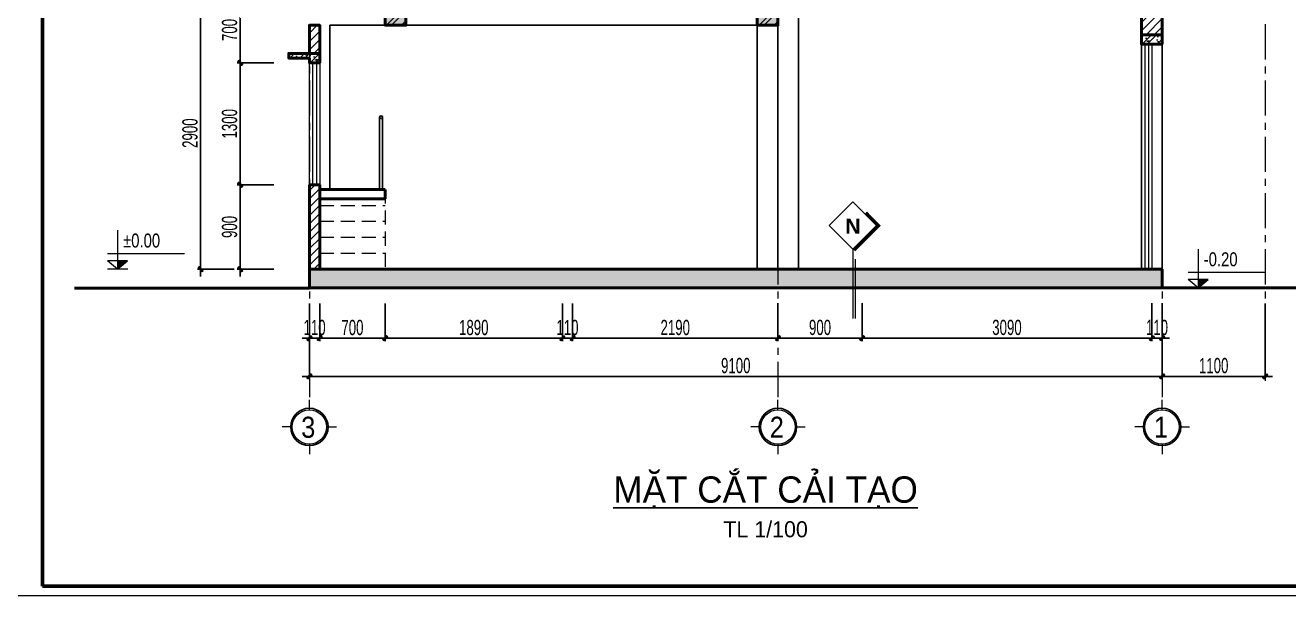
# Model space of a CAD drawing. Header units: millimetres. Extents: x 596422 to 1674380, y -367470 to 58862.
# Drawn here: x 724614 to 738097, y -32063 to -25981 of the extents above; entities that cross this region are included whole.
import ezdxf
from ezdxf.enums import TextEntityAlignment as Align

# ---------------------------------------------------------------- set-up
doc = ezdxf.new("R2010")
doc.units = ezdxf.units.MM
doc.header["$LTSCALE"] = 600
doc.header["$MEASUREMENT"] = 0
doc.linetypes.add('CENTER', pattern=[2, 1.25, -0.25, 0.25, -0.25])
doc.linetypes.add('HIDDEN', pattern=[0.375, 0.25, -0.125])
doc.layers.get('0').update_dxf_attribs({"lineweight": 0})
doc.layers.get('Defpoints').update_dxf_attribs({"lineweight": 0})
for name, color, linetype, lineweight in [('EG Dim', 8, 'Continuous', 18), ('EG Text2', 7, 'Continuous', 18), ('ISO', 33, 'Continuous', 15), ('LC Hatch', 252, 'Continuous', 9), ('LC ISO', 153, 'Continuous', 13), ('LC Net manh', 9, 'Continuous', 5), ('LC Net thay', 7, 'Continuous', 25), ('LC Text1', 3, 'Continuous', 20), ('LC Text2', 7, 'Continuous', 25), ('NET KY HIEU', 31, 'Continuous', 20), ('truc', 76, 'CENTER', 9), ('VAT DUNG TV', 253, 'Continuous', 9), ('wall', 30, 'Continuous', 50)]:
    doc.layers.add(name, color=color, linetype=linetype, lineweight=lineweight)
doc.layers.add('Khungten_LCDI', color=7, linetype='Continuous')
doc.layers.add('Kichthuoc', color=9, linetype='Continuous')
doc.styles.add('CHU THUONG', font='chhbg.shx', dxfattribs={"width": 0.8, "height": 220})
doc.styles.add('CHU TO', font='VHARIALB.TTF')
doc.styles.add('EG 1', font='VHAVANB.TTF')
doc.styles.add('HOATBIF', font='hoatbif.shx', dxfattribs={"width": 0.65})
doc.styles.add('Khungten', font='VHAVAN.TTF', dxfattribs={"width": 0.9, "height": 5000})
doc.styles.add('LC 1', font='VHAVANB.TTF')
doc.styles.add('Title', font='VHAVAN.TTF', dxfattribs={"width": 0.8})
doc.dimstyles.new('1-100', dxfattribs={"dimscale": 300, "dimtxt": 1.2, "dimasz": 0.25, "dimexe": 0.5, "dimexo": 0, "dimgap": 0.3, "dimtad": 1, "dimdec": 0, "dimzin": 0, "dimdsep": 46, "dimtxsty": 'HOATBIF', "dimblk1": 'DOT', "dimblk2": 'DOT', "dimsah": 1, "dimcen": -1, "dimdle": 1, "dimclrd": 256, "dimclre": 256, "dimclrt": 4, "dimadec": 3, "dimazin": 2, "dimtfac": 0.333333, "dimtdec": 0, "dimtix": 1, "dimtmove": 2, "dimatfit": 3, "dimldrblk": 'DOT', "dimfxl": 1, "dimtvp": 0.833333, "dimtolj": 1, "dimtzin": 0, "dimarcsym": 0})

# ---------------------------------------------------------------- blocks, each defined once
blk = doc.blocks.new('TTRUC')
at = {"layer": 'ISO'}
for p, q in [((0, 6.37), (0, 10.13)), ((-6.37, 0), (-10.13, 0)), ((6.37, 0), (10.13, 0)), ((0, -6.37), (0, -10.13))]:
    blk.add_line(p, q, dxfattribs=at)
blk.add_circle((0, 0), 6.37, dxfattribs=at)
at = {"layer": 'Kichthuoc'}
blk.add_circle((0, 0), 6.95, dxfattribs=at)
blk = doc.blocks.new('DOT')
at = {"layer": 'Kichthuoc'}
blk.add_line((-3, 0), (3, 0), dxfattribs=at)
at = {"layer": 'Kichthuoc', "color": 4}
blk.add_line((-1, -1), (1, 1), dxfattribs=at)
blk.add_lwpolyline([(0.5, 1), (-1, -0.5), (-0.5, -1), (1, 0.5)], close=True, dxfattribs=at)
blk = doc.blocks.new('*D207')
at = {"layer": 'Defpoints', "color": 0, "transparency": 16777216}
for p in [(728455, -28946), (730345, -28946), (730345, -29317)]:
    blk.add_point(p, dxfattribs=at)
at = {"layer": 'EG Dim', "lineweight": -2, "transparency": 16777216}
for p, q in [((728455, -28946), (728455, -29350)), ((730345, -28946), (730345, -29350)), ((728481, -29317), (730319, -29317))]:
    blk.add_line(p, q, dxfattribs=at)
at = {"layer": 'EG Dim', "lineweight": -2, "transparency": 16777216, "xscale": 26, "yscale": 26, "zscale": 26, "rotation": 180}
blk.add_blockref('DOT', (728455, -29317), dxfattribs=at)
at = {"layer": 'EG Dim', "lineweight": -2, "transparency": 16777216, "xscale": 26, "yscale": 26, "zscale": 26}
blk.add_blockref('DOT', (730345, -29317), dxfattribs=at)
at = {"layer": 'EG Dim', "color": 4, "transparency": 16777216, "insert": (729400, -29204), "char_height": 162.5, "attachment_point": 5, "style": 'HOATBIF'}
blk.add_mtext('\\A1;1890', dxfattribs=at)
blk = doc.blocks.new('_Dot')
at = {"color": 0, "linetype": 'ByBlock', "lineweight": -2}
blk.add_line((-0.5, 0), (-1, 0), dxfattribs=at)
at = {"color": 0, "linetype": 'ByBlock', "const_width": 0.5}
blk.add_lwpolyline([(-0.25, 0, 1), (0.25, 0, 1)], format="xyb", close=True, dxfattribs=at)
blk = doc.blocks.new('*D208')
at = {"layer": 'Defpoints', "color": 0, "transparency": 16777216}
for p in [(733545, -28945), (736636, -28945), (736636, -29317)]:
    blk.add_point(p, dxfattribs=at)
at = {"layer": 'EG Dim', "lineweight": -2, "transparency": 16777216}
for p, q in [((733545, -28945), (733545, -29349)), ((736636, -28945), (736636, -29349)), ((733571, -29317), (736610, -29317))]:
    blk.add_line(p, q, dxfattribs=at)
at = {"layer": 'EG Dim', "lineweight": -2, "transparency": 16777216, "xscale": 26, "yscale": 26, "zscale": 26, "rotation": 180}
blk.add_blockref('DOT', (733545, -29317), dxfattribs=at)
at = {"layer": 'EG Dim', "lineweight": -2, "transparency": 16777216, "xscale": 26, "yscale": 26, "zscale": 26}
blk.add_blockref('DOT', (736636, -29317), dxfattribs=at)
at = {"layer": 'EG Dim', "color": 4, "transparency": 16777216, "insert": (735090, -29203), "char_height": 162.5, "attachment_point": 5, "style": 'HOATBIF'}
blk.add_mtext('\\A1;3090', dxfattribs=at)
blk = doc.blocks.new('*D209')
at = {"layer": 'Defpoints', "color": 0, "transparency": 16777216}
for p in [(727646, -28946), (736746, -28945), (736746, -29724)]:
    blk.add_point(p, dxfattribs=at)
at = {"layer": 'EG Dim', "lineweight": -2, "transparency": 16777216}
for p, q in [((727646, -28946), (727646, -29756)), ((736746, -28945), (736746, -29756)), ((727672, -29724), (736720, -29724))]:
    blk.add_line(p, q, dxfattribs=at)
at = {"layer": 'EG Dim', "lineweight": -2, "transparency": 16777216, "xscale": 26, "yscale": 26, "zscale": 26, "rotation": 180}
blk.add_blockref('DOT', (727646, -29724), dxfattribs=at)
at = {"layer": 'EG Dim', "lineweight": -2, "transparency": 16777216, "xscale": 26, "yscale": 26, "zscale": 26}
blk.add_blockref('DOT', (736746, -29724), dxfattribs=at)
at = {"layer": 'EG Dim', "color": 4, "transparency": 16777216, "insert": (732196, -29610), "char_height": 162.5, "attachment_point": 5, "style": 'HOATBIF'}
blk.add_mtext('\\A1;9100', dxfattribs=at)
blk = doc.blocks.new('*D210')
at = {"layer": 'Defpoints', "color": 0, "transparency": 16777216}
for p in [(727646, -28946), (727756, -28946), (727756, -29317)]:
    blk.add_point(p, dxfattribs=at)
at = {"layer": 'EG Dim', "lineweight": -2, "transparency": 16777216}
for p, q in [((727646, -28946), (727646, -29350)), ((727756, -28946), (727756, -29350)), ((727620, -29317), (727594, -29317)), ((727646, -29317), (727756, -29317)), ((727782, -29317), (727808, -29317))]:
    blk.add_line(p, q, dxfattribs=at)
at = {"layer": 'EG Dim', "lineweight": -2, "transparency": 16777216, "xscale": 26, "yscale": 26, "zscale": 26}
blk.add_blockref('DOT', (727646, -29317), dxfattribs=at)
at = {"layer": 'EG Dim', "lineweight": -2, "transparency": 16777216, "xscale": 26, "yscale": 26, "zscale": 26, "rotation": 180}
blk.add_blockref('DOT', (727756, -29317), dxfattribs=at)
at = {"layer": 'EG Dim', "color": 4, "transparency": 16777216, "insert": (727701, -29204), "char_height": 162.5, "attachment_point": 5, "style": 'HOATBIF'}
blk.add_mtext('\\A1;110', dxfattribs=at)
blk = doc.blocks.new('*D211')
at = {"layer": 'Defpoints', "color": 0, "transparency": 16777216}
for p in [(736636, -28945), (736746, -28945), (736746, -29317)]:
    blk.add_point(p, dxfattribs=at)
at = {"layer": 'EG Dim', "lineweight": -2, "transparency": 16777216}
for p, q in [((736636, -28945), (736636, -29349)), ((736746, -28945), (736746, -29349)), ((736610, -29317), (736584, -29317)), ((736636, -29317), (736746, -29317)), ((736772, -29317), (736798, -29317))]:
    blk.add_line(p, q, dxfattribs=at)
at = {"layer": 'EG Dim', "lineweight": -2, "transparency": 16777216, "xscale": 26, "yscale": 26, "zscale": 26}
blk.add_blockref('DOT', (736636, -29317), dxfattribs=at)
at = {"layer": 'EG Dim', "lineweight": -2, "transparency": 16777216, "xscale": 26, "yscale": 26, "zscale": 26, "rotation": 180}
blk.add_blockref('DOT', (736746, -29317), dxfattribs=at)
at = {"layer": 'EG Dim', "color": 4, "transparency": 16777216, "insert": (736691, -29203), "char_height": 162.5, "attachment_point": 5, "style": 'HOATBIF'}
blk.add_mtext('\\A1;110', dxfattribs=at)
blk = doc.blocks.new('*D203')
at = {"layer": 'Defpoints', "color": 0, "transparency": 16777216}
for p in [(730345, -28946), (730455, -28946), (730455, -29317)]:
    blk.add_point(p, dxfattribs=at)
at = {"layer": 'EG Dim', "lineweight": -2, "transparency": 16777216}
for p, q in [((730345, -28946), (730345, -29350)), ((730455, -28946), (730455, -29350)), ((730319, -29317), (730293, -29317)), ((730345, -29317), (730455, -29317)), ((730481, -29317), (730507, -29317))]:
    blk.add_line(p, q, dxfattribs=at)
at = {"layer": 'EG Dim', "lineweight": -2, "transparency": 16777216, "xscale": 26, "yscale": 26, "zscale": 26}
blk.add_blockref('DOT', (730345, -29317), dxfattribs=at)
at = {"layer": 'EG Dim', "lineweight": -2, "transparency": 16777216, "xscale": 26, "yscale": 26, "zscale": 26, "rotation": 180}
blk.add_blockref('DOT', (730455, -29317), dxfattribs=at)
at = {"layer": 'EG Dim', "color": 4, "transparency": 16777216, "insert": (730400, -29204), "char_height": 162.5, "attachment_point": 5, "style": 'HOATBIF'}
blk.add_mtext('\\A1;110', dxfattribs=at)
blk = doc.blocks.new('*D204')
at = {"layer": 'Defpoints', "color": 0, "transparency": 16777216}
for p in [(730455, -28946), (732646, -28945), (732646, -29317)]:
    blk.add_point(p, dxfattribs=at)
at = {"layer": 'EG Dim', "lineweight": -2, "transparency": 16777216}
for p, q in [((730455, -28946), (730455, -29350)), ((732646, -28945), (732646, -29350)), ((730481, -29317), (732620, -29317))]:
    blk.add_line(p, q, dxfattribs=at)
at = {"layer": 'EG Dim', "lineweight": -2, "transparency": 16777216, "xscale": 26, "yscale": 26, "zscale": 26, "rotation": 180}
blk.add_blockref('DOT', (730455, -29317), dxfattribs=at)
at = {"layer": 'EG Dim', "lineweight": -2, "transparency": 16777216, "xscale": 26, "yscale": 26, "zscale": 26}
blk.add_blockref('DOT', (732646, -29317), dxfattribs=at)
at = {"layer": 'EG Dim', "color": 4, "transparency": 16777216, "insert": (731550, -29204), "char_height": 162.5, "attachment_point": 5, "style": 'HOATBIF'}
blk.add_mtext('\\A1;2190', dxfattribs=at)
blk = doc.blocks.new('*D205')
at = {"layer": 'Defpoints', "color": 0, "transparency": 16777216}
for p in [(727756, -28946), (728455, -28946), (728455, -29317)]:
    blk.add_point(p, dxfattribs=at)
at = {"layer": 'EG Dim', "lineweight": -2, "transparency": 16777216}
for p, q in [((727756, -28946), (727756, -29350)), ((728455, -28946), (728455, -29350)), ((727782, -29317), (728429, -29317))]:
    blk.add_line(p, q, dxfattribs=at)
at = {"layer": 'EG Dim', "lineweight": -2, "transparency": 16777216, "xscale": 26, "yscale": 26, "zscale": 26, "rotation": 180}
blk.add_blockref('DOT', (727756, -29317), dxfattribs=at)
at = {"layer": 'EG Dim', "lineweight": -2, "transparency": 16777216, "xscale": 26, "yscale": 26, "zscale": 26}
blk.add_blockref('DOT', (728455, -29317), dxfattribs=at)
at = {"layer": 'EG Dim', "color": 4, "transparency": 16777216, "insert": (728105, -29204), "char_height": 162.5, "attachment_point": 5, "style": 'HOATBIF'}
blk.add_mtext('\\A1;700', dxfattribs=at)
blk = doc.blocks.new('*D206')
at = {"layer": 'Defpoints', "color": 0, "transparency": 16777216}
for p in [(732646, -28945), (733545, -28945), (733545, -29317)]:
    blk.add_point(p, dxfattribs=at)
at = {"layer": 'EG Dim', "lineweight": -2, "transparency": 16777216}
for p, q in [((732646, -28945), (732646, -29350)), ((733545, -28945), (733545, -29350)), ((732672, -29317), (733519, -29317))]:
    blk.add_line(p, q, dxfattribs=at)
at = {"layer": 'EG Dim', "lineweight": -2, "transparency": 16777216, "xscale": 26, "yscale": 26, "zscale": 26, "rotation": 180}
blk.add_blockref('DOT', (732646, -29317), dxfattribs=at)
at = {"layer": 'EG Dim', "lineweight": -2, "transparency": 16777216, "xscale": 26, "yscale": 26, "zscale": 26}
blk.add_blockref('DOT', (733545, -29317), dxfattribs=at)
at = {"layer": 'EG Dim', "color": 4, "transparency": 16777216, "insert": (733095, -29203), "char_height": 162.5, "attachment_point": 5, "style": 'HOATBIF'}
blk.add_mtext('\\A1;900', dxfattribs=at)
blk = doc.blocks.new('LCDI-new')
at = {"layer": 'Defpoints', "lineweight": 0}
blk.add_lwpolyline([(-1626044.71, 488105.01), (-1626044.71, 488402.01), (-1625624.71, 488402.01), (-1625624.71, 488105.01)], close=True, dxfattribs=at)
at = {"layer": 'Khungten_LCDI', "color": 5, "lineweight": 60}
blk.add_lwpolyline([(-1626032.71, 488107.01), (-1626032.71, 488400.01), (-1625626.71, 488400.01), (-1625626.71, 488107.01)], close=True, dxfattribs=at)
at = {"color": 2, "style": 'Title', "width": 1.824646}
for tag, p, p2 in [('TENBANVE1', (-1625663.58, 488164.65), (-1625629.32, 488164.65)), ('TENBANVE2', (-1625663.58, 488157.89), (-1625629.32, 488157.89))]:
    blk.add_attdef(tag, text='', height=2.5, dxfattribs=at).set_placement(p, p2, align=Align.FIT)
at = {"color": 7, "style": 'Khungten', "width": 0.8}
for tag, p in [('REVISION', (-1625637.72, 488146.05)), ('NGAYHT', (-1625637.25, 488137.42))]:
    blk.add_attdef(tag, text='', height=2, dxfattribs=at).set_placement(p, align=Align.CENTER)
at = {"color": 2, "style": 'Title', "width": 0.7}
blk.add_attdef('SOBANVE', text='', height=2.5, dxfattribs=at).set_placement((-1625637.09, 488114.55), align=Align.CENTER)
blk = doc.blocks.new('TIEUDE1')
at = {"layer": 'EG Text2', "color": 7, "style": 'EG 1'}
blk.add_attdef('TIªU§Ò', text='', height=5, dxfattribs=at).set_placement((0, 0), align=Align.BOTTOM_CENTER)
blk.add_attdef('TL', text='', height=3, dxfattribs=at).set_placement((0, -2), align=Align.TOP_CENTER)
blk = doc.blocks.new('*D225')
at = {"layer": 'Defpoints', "color": 0, "transparency": 16777216}
for p in [(726844, -25681), (726485, -28581), (726844, -28581)]:
    blk.add_point(p, dxfattribs=at)
at = {"layer": 'EG Dim', "lineweight": -2, "transparency": 16777216}
for p, q in [((726844, -25681), (726453, -25681)), ((726485, -25707), (726485, -28555)), ((726844, -28581), (726453, -28581))]:
    blk.add_line(p, q, dxfattribs=at)
at = {"layer": 'EG Dim', "lineweight": -2, "transparency": 16777216, "xscale": 26, "yscale": 26, "zscale": 26}
for p, rotation in [((726485, -25681), 90), ((726485, -28581), 270)]:
    blk.add_blockref('DOT', p, dxfattribs=dict(at, rotation=rotation))
at = {"layer": 'EG Dim', "color": 4, "transparency": 16777216, "insert": (726372, -27131), "char_height": 162.5, "attachment_point": 5, "rotation": 90, "style": 'HOATBIF'}
blk.add_mtext('\\A1;2900', dxfattribs=at)
blk = doc.blocks.new('*D228')
at = {"layer": 'Defpoints', "color": 0, "transparency": 16777216}
for p in [(727266, -27681), (726908, -28581), (727266, -28581)]:
    blk.add_point(p, dxfattribs=at)
at = {"layer": 'EG Dim', "lineweight": -2, "transparency": 16777216}
for p, q in [((727266, -27681), (726875, -27681)), ((726908, -27707), (726908, -28555)), ((727266, -28581), (726875, -28581))]:
    blk.add_line(p, q, dxfattribs=at)
at = {"layer": 'EG Dim', "lineweight": -2, "transparency": 16777216, "xscale": 26, "yscale": 26, "zscale": 26}
for p, rotation in [((726908, -27681), 90), ((726908, -28581), 270)]:
    blk.add_blockref('DOT', p, dxfattribs=dict(at, rotation=rotation))
at = {"layer": 'EG Dim', "color": 4, "transparency": 16777216, "insert": (726794, -28131), "char_height": 162.5, "attachment_point": 5, "rotation": 90, "style": 'HOATBIF'}
blk.add_mtext('\\A1;900', dxfattribs=at)
blk = doc.blocks.new('*D229')
at = {"layer": 'Defpoints', "color": 0, "transparency": 16777216}
for p in [(727266, -26381), (726908, -27681), (727266, -27681)]:
    blk.add_point(p, dxfattribs=at)
at = {"layer": 'EG Dim', "lineweight": -2, "transparency": 16777216}
for p, q in [((727266, -26381), (726875, -26381)), ((726908, -26407), (726908, -27655)), ((727266, -27681), (726875, -27681))]:
    blk.add_line(p, q, dxfattribs=at)
at = {"layer": 'EG Dim', "lineweight": -2, "transparency": 16777216, "xscale": 26, "yscale": 26, "zscale": 26}
for p, rotation in [((726908, -26381), 90), ((726908, -27681), 270)]:
    blk.add_blockref('DOT', p, dxfattribs=dict(at, rotation=rotation))
at = {"layer": 'EG Dim', "color": 4, "transparency": 16777216, "insert": (726794, -27031), "char_height": 162.5, "attachment_point": 5, "rotation": 90, "style": 'HOATBIF'}
blk.add_mtext('\\A1;1300', dxfattribs=at)
blk = doc.blocks.new('*D230')
at = {"layer": 'Defpoints', "color": 0, "transparency": 16777216}
for p in [(727266, -25681), (726908, -26381), (727266, -26381)]:
    blk.add_point(p, dxfattribs=at)
at = {"layer": 'EG Dim', "lineweight": -2, "transparency": 16777216}
for p, q in [((727266, -25681), (726875, -25681)), ((726908, -25707), (726908, -26355)), ((727266, -26381), (726875, -26381))]:
    blk.add_line(p, q, dxfattribs=at)
at = {"layer": 'EG Dim', "lineweight": -2, "transparency": 16777216, "xscale": 26, "yscale": 26, "zscale": 26}
for p, rotation in [((726908, -25681), 90), ((726908, -26381), 270)]:
    blk.add_blockref('DOT', p, dxfattribs=dict(at, rotation=rotation))
at = {"layer": 'EG Dim', "color": 4, "transparency": 16777216, "insert": (726794, -26031), "char_height": 162.5, "attachment_point": 5, "rotation": 90, "style": 'HOATBIF'}
blk.add_mtext('\\A1;700', dxfattribs=at)
blk = doc.blocks.new('coss')
at = {"layer": 'NET KY HIEU', "color": 7}
for p, q in [((0, 544), (0, 0)), ((938, 215), (-142, 215)), ((0, 0), (-141, 117)), ((141, 117), (-141, 117)), ((0, 0), (141, 117))]:
    blk.add_line(p, q, dxfattribs=at)
at = {"layer": 'NET KY HIEU', "color": 1, "ltscale": 600}
blk.add_line((142, 0), (-142, 0), dxfattribs=at)
at = {"layer": 'NET KY HIEU', "ltscale": 600}
blk.add_solid([(0, 0), (0, 117), (141, 117)], dxfattribs=at)
at = {"layer": 'NET KY HIEU', "color": 4, "style": 'CHU THUONG', "width": 0.8}
blk.add_attdef('%%P0.000', text='', height=195, dxfattribs=at).set_placement((77, 400), align=Align.MIDDLE_LEFT)
blk = doc.blocks.new('*D239')
at = {"layer": 'Defpoints', "color": 0, "transparency": 16777216}
for p in [(736746, -28946), (737846, -28946), (737846, -29724)]:
    blk.add_point(p, dxfattribs=at)
at = {"layer": 'EG Dim', "lineweight": -2, "transparency": 16777216}
for p, q in [((736746, -28946), (736746, -29756)), ((737846, -28946), (737846, -29756)), ((736772, -29724), (737820, -29724))]:
    blk.add_line(p, q, dxfattribs=at)
at = {"layer": 'EG Dim', "lineweight": -2, "transparency": 16777216, "xscale": 26, "yscale": 26, "zscale": 26, "rotation": 180}
blk.add_blockref('DOT', (736746, -29724), dxfattribs=at)
at = {"layer": 'EG Dim', "lineweight": -2, "transparency": 16777216, "xscale": 26, "yscale": 26, "zscale": 26}
blk.add_blockref('DOT', (737846, -29724), dxfattribs=at)
at = {"layer": 'EG Dim', "color": 4, "transparency": 16777216, "insert": (737296, -29610), "char_height": 162.5, "attachment_point": 5, "style": 'HOATBIF'}
blk.add_mtext('\\A1;1100', dxfattribs=at)
blk = doc.blocks.new('*U238')
at = {"layer": 'NET KY HIEU', "color": 1, "lineweight": -2, "ltscale": 600}
blk.add_line((30, -145), (30, -1009), dxfattribs=at)
blk.add_wipeout([(0, 688), (-344, 344), (0, 0), (344, 344)])
at = {"layer": 'NET KY HIEU', "color": 7, "lineweight": -2, "ltscale": 600}
blk.add_line((0, 0), (0, -1009), dxfattribs=at)
at = {"layer": 'NET KY HIEU', "color": 7, "linetype": 'Continuous', "lineweight": -2}
blk.add_lwpolyline([(0, 0), (344, 344), (0, 688), (-344, 344)], close=True, dxfattribs=at)
at = {"layer": 'NET KY HIEU', "linetype": 'Continuous', "lineweight": -2, "const_width": 44.2}
blk.add_lwpolyline([(16, -16), (375, 344), (188, 532)], dxfattribs=at)
at = {"layer": 'NET KY HIEU', "color": 4, "lineweight": -2, "style": 'CHU TO'}
blk.add_attdef('N1', text='', height=221, dxfattribs=at).set_placement((0, 336), align=Align.MIDDLE)

msp = doc.modelspace()

# ---------------------------------------------------------------- hatches: boundary and pattern name
at = {"layer": 'LC Hatch', "ltscale": 2}
h = msp.add_hatch(dxfattribs=at)
h.set_pattern_fill('ANSI31', color=256, scale=500, double=1)
h.set_pattern_definition([(45, (-907434.053, -217780.35), (-44.1941738, 44.1941738), [])])
h.paths.add_polyline_path([(736525.6, -26081.1), (736745.5, -26081.1), (736745.5, -25581.1), (736525.6, -25581.1)])
at = {"layer": 'LC Hatch'}
h = msp.add_hatch(dxfattribs=at)
h.set_pattern_fill('AR-CONC', color=256, scale=20)
h.set_pattern_definition([(50, (13666.39, -18473.25), (143.452037, -12.550427), [15, -165]), (355, (13666.39, -18473.25), (-27.750267, 150.438427), [12, -132]), (100.4514, (13678.34, -18474.3), (115.701876, 137.887908), [12.748038, -140.228422]), (46.1842, (13666.39, -18433.25), (213.44821, -33.103803), [22.5, -247.5]), (96.6356, (13684.17, -18436), (186.93254, 194.823574), [19.12206, -210.3426]), (351.1842, (13666.39, -18433.25), (186.93239, 194.82372), [18, -198]), (21, (13686.39, -18443.25), (119.38141, -80.523778), [15, -165]), (326, (13686.39, -18443.25), (48.663066, 145.03001), [12, -132]), (71.4514, (13696.33, -18449.96), (168.044526, 64.5061), [12.748038, -140.228422]), (37.5, (13666.386, -18473.25), (2.431971, 66.5787708), [0, -130.4, 0, -134, 0, -132.5]), (7.5, (13666.386, -18473.25), (52.6139075, 78.8823424), [0, -76.4, 0, -127.4, 0, -50.5]), (327.5, (13621.786, -18473.25), (106.7644872, -4.5109743), [0, -50, 0, -156, 0, -207]), (317.5, (13601.79, -18473.25), (116.637234, 20.020996), [0, -65, 0, -103.6, 0, -147])])
h.paths.add_polyline_path([(732645.4, -25681.1), (728455.5, -25681.1), (728455.6, -25981.1), (728675.6, -25981.1), (728675.6, -25801.1), (732425.4, -25801.1), (732425.4, -25981.1), (732645.4, -25981.1)])
h = msp.add_hatch(dxfattribs=at)
h.set_pattern_fill('THEP', color=256, scale=300)
h.set_pattern_definition([(45, (13666.39, -18473.25), (-79.549513, 79.549513), []), (45, (13719.42, -18473.25), (-79.549513, 79.549513), [])])
h.paths.add_polyline_path([(732645.4, -25681.1), (728455.5, -25681.1), (728455.6, -25981.1), (728675.6, -25981.1), (728675.6, -25801.1), (732425.4, -25801.1), (732425.4, -25981.1), (732645.4, -25981.1)])
at = {"layer": 'LC Hatch', "ltscale": 2}
h = msp.add_hatch(dxfattribs=at)
h.set_pattern_fill('ANSI31', color=256, scale=500, double=1)
h.set_pattern_definition([(45, (-916314.133, -217980.35), (-44.1941738, 44.1941738), [])])
h.paths.add_polyline_path([(727645.6, -26281.1), (727755.6, -26281.1), (727755.6, -25981.1), (727645.6, -25981.1)])
h.paths.add_polyline_path([(727755.6, -27681.1), (727645.6, -27681.1), (727645.6, -28581.1), (727755.6, -28581.1)])
at = {"layer": 'LC Hatch'}
h = msp.add_hatch(dxfattribs=at)
h.set_pattern_fill('AR-CONC', color=256, scale=20)
h.set_pattern_definition([(50, (10057.35, 200), (143.452037, -12.550427), [15, -165]), (355, (10057.35, 200), (-27.750267, 150.438427), [12, -132]), (100.4514, (10069.3, 198.95), (115.701876, 137.887908), [12.748038, -140.228422]), (46.1842, (10057.35, 240), (213.44821, -33.103803), [22.5, -247.5]), (96.6356, (10075.13, 237.24), (186.93254, 194.823574), [19.12206, -210.3426]), (351.1842, (10057.35, 240), (186.93239, 194.82372), [18, -198]), (21, (10077.35, 230), (119.38141, -80.523778), [15, -165]), (326, (10077.35, 230), (48.663066, 145.03001), [12, -132]), (71.4514, (10087.3, 223.29), (168.044526, 64.5061), [12.748038, -140.228422]), (37.5, (10057.346, 200), (2.431971, 66.5787708), [0, -130.4, 0, -134, 0, -132.5]), (7.5, (10057.346, 200), (52.6139075, 78.8823424), [0, -76.4, 0, -127.4, 0, -50.5]), (327.5, (10012.746, 200), (106.7644872, -4.5109743), [0, -50, 0, -156, 0, -207]), (317.5, (9992.75, 200), (116.637234, 20.020996), [0, -65, 0, -103.6, 0, -147])])
h.paths.add_polyline_path([(736525.6, -26081.1), (736525.6, -26131.1), (736525.6, -26131.1), (736525.6, -26181.1), (736745.5, -26181.1), (736745.5, -26081.1)])
h = msp.add_hatch(dxfattribs=at)
h.set_pattern_fill('THEP', color=256, scale=300)
h.set_pattern_definition([(45, (10057.35, 200), (-79.549513, 79.549513), []), (45, (10110.38, 200), (-79.549513, 79.549513), [])])
h.paths.add_polyline_path([(736525.6, -26081.1), (736525.6, -26131.1), (736525.6, -26131.1), (736525.6, -26181.1), (736745.5, -26181.1), (736745.5, -26081.1)])
h = msp.add_hatch(dxfattribs=at)
h.set_pattern_fill('AR-CONC', color=256, scale=20)
h.set_pattern_definition([(50, (1177.27, 0), (143.452037, -12.550427), [15, -165]), (355, (1177.27, 0), (-27.750267, 150.438427), [12, -132]), (100.4514, (1189.22, -1.05), (115.701876, 137.887908), [12.748038, -140.228422]), (46.1842, (1177.27, 40), (213.44821, -33.103803), [22.5, -247.5]), (96.6356, (1195.05, 37.24), (186.93254, 194.823574), [19.12206, -210.3426]), (351.1842, (1177.27, 40), (186.93239, 194.82372), [18, -198]), (21, (1197.27, 30), (119.38141, -80.523778), [15, -165]), (326, (1197.27, 30), (48.663066, 145.03001), [12, -132]), (71.4514, (1207.21, 23.29), (168.044526, 64.5061), [12.748038, -140.228422]), (37.5, (1177.265, 0), (2.431971, 66.5787708), [0, -130.4, 0, -134, 0, -132.5]), (7.5, (1177.265, 0), (52.6139075, 78.8823424), [0, -76.4, 0, -127.4, 0, -50.5]), (327.5, (1132.665, 0), (106.7644872, -4.5109743), [0, -50, 0, -156, 0, -207]), (317.5, (1112.67, 0), (116.637234, 20.020996), [0, -65, 0, -103.6, 0, -147])])
h.paths.add_polyline_path([(727755.6, -26331.1), (727755.6, -26381.1), (727645.6, -26381.1), (727645.6, -26331.1), (727425.6, -26331.1), (727425.6, -26281.1), (727755.6, -26281.1)])
h = msp.add_hatch(dxfattribs=at)
h.set_pattern_fill('THEP', color=256, scale=300)
h.set_pattern_definition([(45, (1177.27, 0), (-79.549513, 79.549513), []), (45, (1230.3, 0), (-79.549513, 79.549513), [])])
h.paths.add_polyline_path([(727755.6, -26331.1), (727755.6, -26381.1), (727645.6, -26381.1), (727645.6, -26331.1), (727425.6, -26331.1), (727425.6, -26281.1), (727755.6, -26281.1)])
h = msp.add_hatch(dxfattribs=at)
h.set_pattern_fill('AR-CONC', color=256, scale=20)
h.set_pattern_definition([(50, (0, 0), (143.452037, -12.550427), [15, -165]), (355, (0, 0), (-27.750267, 150.438427), [12, -132]), (100.4514, (11.95, -1.05), (115.701876, 137.887908), [12.748038, -140.228422]), (46.1842, (0, 40), (213.44821, -33.103803), [22.5, -247.5]), (96.6356, (17.79, 37.24), (186.93254, 194.823574), [19.12206, -210.3426]), (351.1842, (0, 40), (186.93239, 194.82372), [18, -198]), (21, (20, 30), (119.38141, -80.523778), [15, -165]), (326, (20, 30), (48.663066, 145.03001), [12, -132]), (71.4514, (29.95, 23.29), (168.044526, 64.5061), [12.748038, -140.228422]), (37.5, (0, 0), (2.431971, 66.5787708), [0, -130.4, 0, -134, 0, -132.5]), (7.5, (0, 0), (52.6139075, 78.8823424), [0, -76.4, 0, -127.4, 0, -50.5]), (327.5, (-44.6, 0), (106.7644872, -4.5109743), [0, -50, 0, -156, 0, -207]), (317.5, (-64.6, 0), (116.637234, 20.020996), [0, -65, 0, -103.6, 0, -147])])
h.paths.add_polyline_path([(736745.6, -28581.1), (727645.6, -28581.1), (727645.6, -28781.1), (736745.6, -28780.7)])

# ---------------------------------------------------------------- linework, layer by layer
at = {"layer": 'LC Net manh', "linetype": 'HIDDEN'}
for p, q in [((728455.6, -27731.1), (728455.6, -28581.1)), ((727755.6, -27901.1), (728455.6, -27901.1)), ((727755.6, -28071.1), (728455.6, -28071.1)), ((727755.6, -28241.1), (728455.6, -28241.1)), ((727755.6, -28411.1), (728455.6, -28411.1))]:
    msp.add_line(p, q, dxfattribs=at)
at = {"layer": 'LC Net thay'}
for p, q in [((732865.4, -25581.1), (732865.4, -28581.1)), ((736525.6, -25581.1), (736525.6, -28581.1)), ((736745.5, -25581.1), (736745.6, -28581.1)), ((727865.6, -25981.1), (732425.4, -25981)), ((727865.6, -25981.1), (727865.6, -27731.1)), ((732425.4, -25981.1), (732425.4, -28581.1)), ((732645.4, -25981.1), (732645.4, -28581.1)), ((728395.6, -27731.1), (728395.6, -26961.1)), ((728425.6, -27731.1), (728425.6, -26961.1))]:
    msp.add_line(p, q, dxfattribs=at)
msp.add_circle((728410.6, -26961.1), 15, dxfattribs=at)
at = {"layer": 'truc', "ltscale": 0.5}
for p, q in [((727645.2, -18169.4), (727645.6, -29972.7)), ((732645.2, -18169.4), (732645.6, -29972.7)), ((736745.2, -18169.4), (736745.6, -29972.7)), ((737845.2, -18169.4), (737845.6, -29772.7))]:
    msp.add_line(p, q, dxfattribs=at)
at = {"layer": 'VAT DUNG TV'}
for p, q in [((736560.5, -26181.1), (736560.6, -28581.1)), ((736600.5, -26181.1), (736600.6, -28581.1)), ((727680.5, -26381.1), (727680.6, -27681.1)), ((727720.5, -26381.1), (727720.6, -27681.1))]:
    msp.add_line(p, q, dxfattribs=at)
for points in [[(736525.6, -26181.1), (736635.6, -26181.1), (736635.6, -28581.1), (736525.6, -28581.1)], [(727645.6, -26381.1), (727755.6, -26381.1), (727755.6, -27681.1), (727645.6, -27681.1)]]:
    msp.add_lwpolyline(points, close=True, dxfattribs=at)
at = {"layer": 'wall'}
for p, q in [((736525.6, -26181.1), (736745.5, -26181.1)), ((727645.5, -26381.1), (727755.6, -26381.1)), ((727645.5, -27681.1), (727755.6, -27681.1)), ((727755.6, -27731.1), (728455.6, -27731.1)), ((728455.6, -27831.1), (728455.6, -27731.1)), ((727755.6, -27831.1), (728455.6, -27831.1)), ((727645.6, -28581.1), (736745.6, -28581.1)), ((727645.6, -28781.1), (727645.6, -28581.1)), ((736745.6, -28780.7), (736745.6, -28581.1)), ((725139.7, -28782.9), (727645.6, -28782.9)), ((727645.6, -28781.1), (736745.6, -28780.7)), ((736745.6, -28780.7), (739251.5, -28780.7))]:
    msp.add_line(p, q, dxfattribs=at)
for points in [[(736745.6, -26081.1), (736745.4, -25581.1), (736525.4, -25581.1), (736525.6, -26081.1)], [(727755.6, -26281.1), (727755.6, -25981.1), (727645.6, -25981.1), (727645.6, -26281.1)], [(727645.6, -27681.1), (727645.6, -28581.1), (727755.6, -28581.1), (727755.6, -27681.1)]]:
    msp.add_lwpolyline(points, dxfattribs=at)
at = {"layer": 'wall', "ltscale": 2}
msp.add_lwpolyline([(732645.4, -25681), (728455.6, -25681.1), (728455.6, -25981.1), (728675.6, -25981.1), (728675.6, -25801.1), (732425.4, -25801), (732425.4, -25981), (732645.4, -25981)], close=True, dxfattribs=at)
at = {"layer": 'wall'}
for points in [[(736745.6, -26131.1), (736745.6, -26181.1), (736525.6, -26181.1), (736525.6, -26131.1), (736525.6, -26131.1), (736525.6, -26081.1), (736745.6, -26081.1)], [(727755.6, -26331.1), (727755.6, -26381.1), (727645.6, -26381.1), (727645.6, -26331.1), (727425.6, -26331.1), (727425.6, -26281.1), (727755.6, -26281.1)]]:
    msp.add_lwpolyline(points, close=True, dxfattribs=at)

# ---------------------------------------------------------------- block references
ref = msp.add_blockref('coss', (725598.6, -28581.1), dxfattribs=dict(xscale=0.7619999999999999, yscale=0.7619999999999999, zscale=0.7619999999999999))
ref.add_attrib('%%P0.000', '%%P0.00', dxfattribs={"layer": 'NET KY HIEU', "color": 3, "height": 148.3, "style": 'CHU THUONG', "width": 0.8}).set_placement((725657.1, -28276), align=Align.MIDDLE_LEFT)
ref = msp.add_blockref('coss', (737131.1, -28780.7), dxfattribs=dict(xscale=0.7619999999999999, yscale=0.7619999999999999, zscale=0.7619999999999999))
ref.add_attrib('%%P0.000', '-0.20', dxfattribs={"layer": 'NET KY HIEU', "color": 3, "height": 148.3, "style": 'CHU THUONG', "width": 0.8}).set_placement((737189.6, -28475.7), align=Align.MIDDLE_LEFT)
at = {"layer": 'Kichthuoc', "xscale": 50.00000000005321, "yscale": 50.00000000005321, "zscale": 50.00000000005321}
msp.add_blockref('LCDI-new', (82026434.1, -24437313), dxfattribs=at)
at = {"layer": 'LC ISO', "xscale": 28.69141044115101, "yscale": 28.69141044115101, "zscale": 28.69141044115101}
for p in [(727645.6, -30263.4), (732645.6, -30263.4), (736745.6, -30263.4)]:
    msp.add_blockref('TTRUC', p, dxfattribs=at)
at = {"layer": 'LC Text2'}
ref = msp.add_blockref('TIEUDE1', (732514, -31155), dxfattribs=dict(at, xscale=56.93620215211323, yscale=56.93620215211323, zscale=56.93620215211323))
ref.add_attrib('TIªU§Ò', '%%UmÆt c¾t c¶I T¹O', dxfattribs={"color": 7, "height": 280.377, "style": 'LC 1'}).set_placement((732514, -31155), align=Align.BOTTOM_CENTER)
ref.add_attrib('TL', 'TL 1/100', dxfattribs={"color": 7, "height": 170.81, "style": 'LC 1'}).set_placement((732514, -31268.9), align=Align.TOP_CENTER)

# ---------------------------------------------------------------- texts
at = {"layer": 'LC Text1', "ltscale": 0.2, "style": 'LC 1', "width": 0.9}
for s, p in [('3', (727633.6, -30446.2)), ('2', (732633.6, -30446.2)), ('1', (736733.6, -30446.2))]:
    msp.add_text(s, height=224.7, dxfattribs=at).set_placement(p, align=Align.BOTTOM_CENTER)

# ---------------------------------------------------------------- dimensions: what is measured, and where the dimension line sits
at = {"layer": 'EG Dim'}
for base, p1, p2, picture, middle in [((726485.3, -28581.1), (726844, -25681.1), (726844, -28581.1), '*D225', (726371.6, -27131.1)), ((726907.6, -26381.1), (727266.4, -25681.1), (727266.4, -26381.1), '*D230', (726793.9, -26031.1)), ((726907.6, -27681.1), (727266.4, -26381.1), (727266.4, -27681.1), '*D229', (726793.9, -27031.1)), ((726907.6, -28581.1), (727266.4, -27681.1), (727266.4, -28581.1), '*D228', (726793.9, -28131.1))]:
    dim = msp.add_linear_dim(base=base, p1=p1, p2=p2, angle=90, dimstyle='1-100', override={"dimscale": 65, "dimtxt": 2.5, "dimasz": 0.4, "dimgap": 0.5}, dxfattribs=at)
    dim.commit()
    dim.dimension.update_dxf_attribs({"geometry": picture, "text_midpoint": middle})
for base, p1, p2, picture, middle in [((727755.5, -29317.4), (727645.5, -28945.8), (727755.5, -28945.8), '*D210', (727700.5, -29203.7)), ((736745.5, -29723.7), (727645.5, -28945.8), (736745.5, -28945.3), '*D209', (732195.5, -29609.9)), ((728455.4, -29317.4), (727755.5, -28945.8), (728455.4, -28945.8), '*D205', (728105.5, -29203.7)), ((730345.1, -29317.4), (728455.4, -28945.8), (730345.1, -28945.8), '*D207', (729400.2, -29203.7)), ((730455.1, -29317.4), (730345.1, -28945.8), (730455.1, -28945.8), '*D203', (730400.1, -29203.7)), ((732645.5, -29317.4), (730455.1, -28945.8), (732645.5, -28945.3), '*D204', (731550.3, -29203.7)), ((733545.1, -29317.1), (732645.5, -28945.4), (733545.1, -28945), '*D206', (733095.3, -29203.3)), ((736635.5, -29317), (733545.1, -28945.3), (736635.5, -28945), '*D208', (735090.3, -29203.2)), ((736745.5, -29316.6), (736635.5, -28945), (736745.5, -28945), '*D211', (736690.5, -29202.9)), ((737845.6, -29723.7), (736745.5, -28945.8), (737845.6, -28945.6), '*D239', (737295.6, -29609.9))]:
    dim = msp.add_linear_dim(base=base, p1=p1, p2=p2, dimstyle='1-100', override={"dimscale": 65, "dimtxt": 2.5, "dimasz": 0.4, "dimgap": 0.5}, dxfattribs=at)
    dim.commit()
    dim.dimension.update_dxf_attribs({"geometry": picture, "text_midpoint": middle})

# ---------------------------------------------------------------- next in the draw order: block references
at = {"xscale": 0.7333333333604968, "yscale": 0.7333333333604968, "zscale": 0.7333333333604968}
msp.add_blockref('*U238', (733446.3, -28368.9), dxfattribs=at).add_auto_attribs({'N1': 'n'})

doc.saveas('drawing.dxf')
